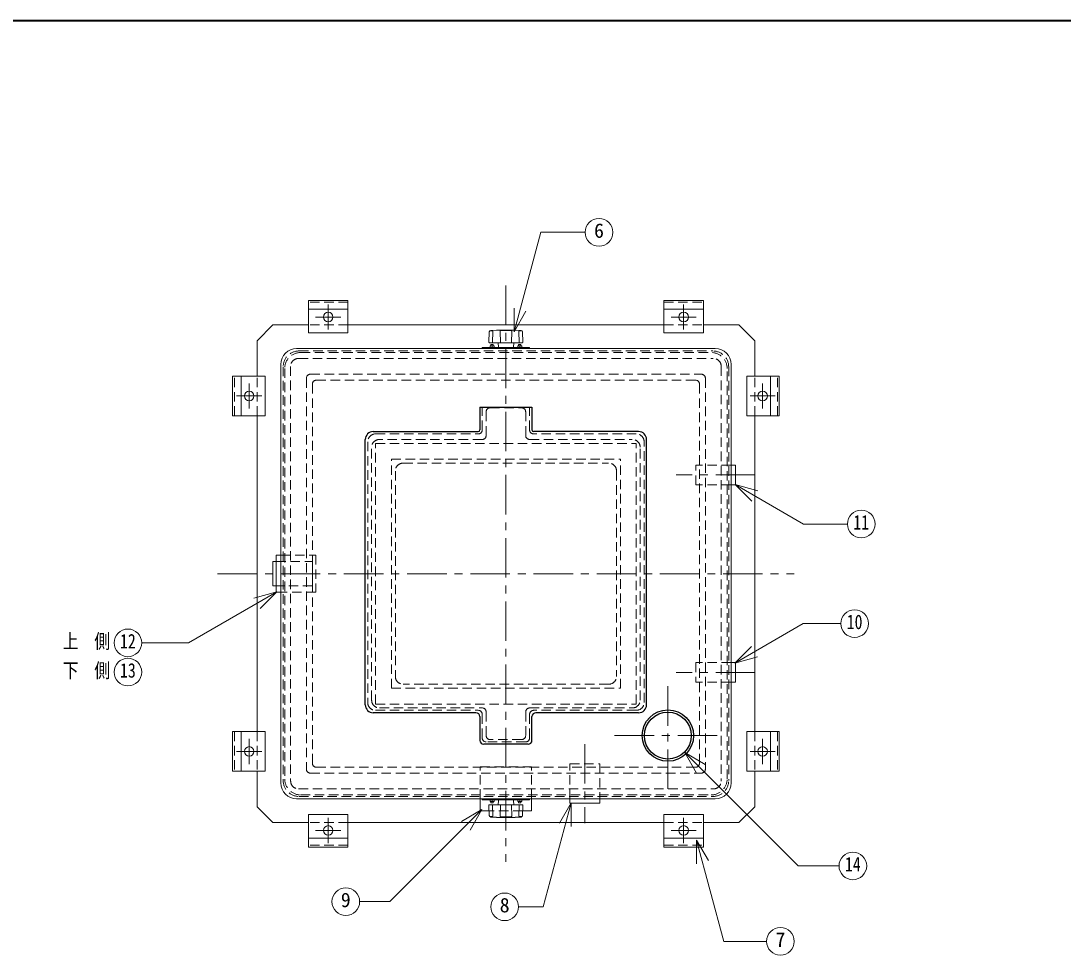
# Model space of a CAD drawing. Units: millimetres at full size, sheet at 1:10; details may follow other scales. Extents: x -2123 to 1927, y -1358 to 1452.
# Drawn here: x -712 to 608, y 269 to 1452 of the extents above; entities that cross this region are included whole.
import ezdxf
from ezdxf.enums import TextEntityAlignment as Align

# ---------------------------------------------------------------- set-up
doc = ezdxf.new("R2010")
doc.units = ezdxf.units.MM
doc.header["$LTSCALE"] = 10
doc.linetypes.add('CHAIN1', pattern=[8, 5, -1, 1, -1])
doc.linetypes.add('DASHED1', pattern=[1.8, 1.2, -0.6])
doc.layers.add('0-0', color=7, linetype='Continuous', lineweight=18)
doc.styles.add('ＭＳ ゴシック', font='')
doc.styles.get('ＭＳ ゴシック').set_extended_font_data('MS Gothic')

msp = doc.modelspace()

# ---------------------------------------------------------------- linework, layer by layer
at = {"layer": '0-0', "color": 1, "lineweight": 40}
msp.add_line((1927.2, 1451.91), (-2122.8, 1451.91), dxfattribs=at)
at = {"layer": '0-0', "color": 4, "linetype": 'CHAIN1', "lineweight": 9}
for p, q in [((-97.8, 1116.91), (-97.8, 386.91)), ((-322.8, 1092.91), (-322.8, 1060.91)), ((127.2, 1092.91), (127.2, 1060.91)), ((-338.8, 1076.91), (-306.8, 1076.91)), ((143.2, 1076.91), (111.2, 1076.91)), ((-422.8, 992.91), (-422.8, 960.91)), ((227.2, 992.91), (227.2, 960.91)), ((-438.8, 976.91), (-406.8, 976.91)), ((243.2, 976.91), (211.2, 976.91)), ((217.8, 876.91), (117.8, 876.91)), ((-462.8, 751.91), (267.2, 751.91)), ((217.8, 626.91), (117.8, 626.91)), ((107.2, 479.41), (107.2, 614.41)), ((-422.8, 510.91), (-422.8, 542.91)), ((39.7, 546.91), (174.7, 546.91)), ((227.2, 510.91), (227.2, 542.91)), ((2.2, 536.18), (2.2, 436.18)), ((-438.8, 526.91), (-406.8, 526.91)), ((243.2, 526.91), (211.2, 526.91)), ((-322.8, 410.91), (-322.8, 442.91)), ((127.2, 410.91), (127.2, 442.91)), ((-338.8, 426.91), (-306.8, 426.91)), ((143.2, 426.91), (111.2, 426.91))]:
    msp.add_line(p, q, dxfattribs=at)
at = {"layer": '0-0', "color": 4, "linetype": 'DASHED1', "lineweight": 9}
for p, q in [((-297.8, 1095.73), (-347.8, 1095.73)), ((102.2, 1095.73), (152.2, 1095.73)), ((-297.8, 1066.91), (-347.8, 1066.91)), ((102.2, 1066.91), (152.2, 1066.91)), ((-359.8, 1033.91), (164.2, 1033.91)), ((-357.82, 1031.93), (162.22, 1031.93)), ((-360.32, 1024.44), (164.72, 1024.44)), ((-379.8, 1013.91), (-379.8, 489.91)), ((-377.82, 1011.93), (-377.82, 491.89)), ((-370.32, 1014.44), (-370.32, 489.39)), ((-345.32, 1004.44), (149.72, 1004.44)), ((174.72, 1014.44), (174.72, 489.39)), ((182.22, 491.89), (182.22, 1011.93)), ((184.2, 1013.91), (184.2, 489.91)), ((-441.62, 951.91), (-441.62, 1001.91)), ((-412.8, 951.91), (-412.8, 1001.91)), ((-350.32, 999.44), (-350.32, 504.39)), ((-342.83, 991.94), (-342.83, 511.89)), ((-337.83, 996.94), (142.23, 996.94)), ((147.23, 991.94), (147.23, 511.89)), ((154.72, 999.44), (154.72, 504.39)), ((217.2, 951.91), (217.2, 1001.91)), ((246.02, 951.91), (246.02, 1001.91)), ((142.8, 864.41), (142.8, 889.41)), ((187.2, 889.41), (142.8, 889.41)), ((187.2, 864.41), (142.8, 864.41)), ((-388.54, 767.41), (-342.75, 767.41)), ((-382.8, 775.41), (-338.54, 775.41)), ((-342.75, 767.41), (-342.75, 736.41)), ((-338.54, 775.41), (-338.54, 728.41)), ((-342.75, 736.41), (-388.54, 736.41)), ((-338.54, 728.41), (-382.8, 728.41)), ((142.8, 639.41), (142.8, 614.41)), ((187.2, 639.41), (142.8, 639.41)), ((187.2, 614.41), (142.8, 614.41)), ((-441.62, 551.91), (-441.62, 501.91)), ((-412.8, 551.91), (-412.8, 501.91)), ((217.2, 551.91), (217.2, 501.91)), ((246.02, 551.91), (246.02, 501.91)), ((142.23, 506.89), (-337.83, 506.89)), ((-130.3, 507.51), (-65.3, 507.51)), ((-130.3, 466.91), (-130.3, 507.51)), ((-65.3, 466.91), (-65.3, 507.51)), ((-16.8, 511.18), (21.2, 511.18)), ((-16.8, 466.91), (-16.8, 511.18)), ((21.2, 511.18), (21.2, 466.91)), ((-345.32, 499.39), (149.72, 499.39)), ((-360.32, 479.39), (164.72, 479.39)), ((-359.8, 469.91), (164.2, 469.91)), ((-357.82, 471.89), (162.22, 471.89)), ((-76.58, 451.51), (-119.03, 451.51)), ((-297.8, 436.91), (-347.8, 436.91)), ((102.2, 436.91), (152.2, 436.91)), ((-297.8, 408.09), (-347.8, 408.09)), ((102.2, 408.09), (152.2, 408.09))]:
    msp.add_line(p, q, dxfattribs=at)
at = {"layer": '0-0', "color": 4, "lineweight": 9}
for p, q in [((-297.8, 1097.97), (-297.8, 1086.88)), ((102.2, 1097.97), (102.2, 1086.88)), ((-392.8, 1066.91), (-412.8, 1046.91)), ((-347.8, 1066.91), (-392.8, 1066.91)), ((102.2, 1066.91), (-297.8, 1066.91)), ((197.2, 1066.91), (152.2, 1066.91)), ((197.2, 1066.91), (217.2, 1046.91)), ((-412.8, 1001.91), (-412.8, 1046.91)), ((217.2, 1046.91), (217.2, 1001.91)), ((-443.86, 951.91), (-432.77, 951.91)), ((-412.8, 551.91), (-412.8, 951.91)), ((217.2, 551.91), (217.2, 951.91)), ((248.25, 951.91), (237.17, 951.91)), ((-388.54, 767.41), (-392.75, 767.41)), ((-392.75, 767.41), (-392.75, 736.41)), ((-388.54, 736.41), (-392.75, 736.41)), ((-443.86, 551.91), (-432.77, 551.91)), ((248.25, 551.91), (237.17, 551.91)), ((-412.8, 456.91), (-412.8, 501.91)), ((217.2, 501.91), (217.2, 456.91)), ((-130.3, 451.51), (-130.3, 466.91)), ((-65.3, 451.51), (-65.3, 466.91)), ((-412.8, 456.91), (-392.8, 436.91)), ((-130.3, 451.51), (-119.03, 451.51)), ((-76.58, 451.51), (-65.3, 451.51)), ((197.2, 436.91), (217.2, 456.91)), ((-347.8, 436.91), (-392.8, 436.91)), ((102.2, 436.91), (-297.8, 436.91)), ((197.2, 436.91), (152.2, 436.91)), ((-297.8, 405.86), (-297.8, 416.94)), ((102.2, 405.86), (102.2, 416.94))]:
    msp.add_line(p, q, dxfattribs=at)
at = {"layer": '0-0'}
for p, q in [((-347.8, 1086.88), (-347.8, 1056.91)), ((-297.8, 1086.88), (-347.8, 1086.88)), ((-297.8, 1086.88), (-297.8, 1056.91)), ((-87.53, 1058.29), (-87.53, 1088.29)), ((-87.53, 1058.29), (-72.53, 1084.27)), ((102.2, 1086.88), (102.2, 1056.91)), ((102.2, 1086.88), (152.2, 1086.88)), ((152.2, 1086.88), (152.2, 1056.91)), ((-297.8, 1056.91), (-347.8, 1056.91)), ((-119.26, 1044.93), (-118.84, 1058.08)), ((-109.56, 1060.4), (-116.95, 1060.01)), ((-114.74, 1044.41), (-114.25, 1058.96)), ((-86.56, 1060.41), (-109.04, 1060.41)), ((-104.66, 1044.41), (-105.14, 1058.96)), ((-90.95, 1044.41), (-90.46, 1058.96)), ((-86.04, 1060.4), (-78.66, 1060.01)), ((-80.87, 1044.41), (-81.35, 1058.96)), ((-76.34, 1044.93), (-76.76, 1058.08)), ((102.2, 1056.91), (152.2, 1056.91)), ((-76.84, 1044.41), (-118.76, 1044.41)), ((-107.34, 1038.87), (-107.8, 1044.41)), ((-88.26, 1038.87), (-87.8, 1044.41)), ((-362.8, 1036.91), (167.2, 1036.91)), ((-127.8, 1036.91), (-127.8, 1038.41)), ((-127.8, 1038.41), (-67.8, 1038.41)), ((-112.8, 1040.41), (-117.8, 1040.41)), ((-117.8, 1040.41), (-117.8, 1038.41)), ((-115.3, 1040.41), (-115.3, 1038.41)), ((-113.8, 1040.41), (-113.8, 1041.92)), ((-112.8, 1040.41), (-112.8, 1038.41)), ((-82.8, 1040.41), (-77.8, 1040.41)), ((-82.8, 1040.41), (-82.8, 1038.41)), ((-81.8, 1040.41), (-81.8, 1041.92)), ((-80.3, 1040.41), (-80.3, 1038.41)), ((-77.8, 1040.41), (-77.8, 1038.41)), ((-67.8, 1036.91), (-67.8, 1038.41)), ((-382.8, 1016.91), (-382.8, 486.91)), ((187.2, 1016.91), (187.2, 486.91)), ((-432.77, 1001.91), (-402.8, 1001.91)), ((-432.77, 951.91), (-432.77, 1001.91)), ((-402.8, 951.91), (-402.8, 1001.91)), ((207.2, 951.91), (207.2, 1001.91)), ((237.17, 1001.91), (207.2, 1001.91)), ((237.17, 951.91), (237.17, 1001.91)), ((-432.77, 951.91), (-402.8, 951.91)), ((237.17, 951.91), (207.2, 951.91)), ((187.2, 889.41), (192.8, 889.41)), ((192.8, 889.41), (192.8, 864.41)), ((187.2, 864.41), (192.8, 864.41)), ((192.29, 864.79), (213.5, 843.58)), ((192.29, 864.79), (278.86, 814.81)), ((192.29, 864.79), (221.26, 857.03)), ((334.54, 814.81), (278.86, 814.81)), ((-382.8, 775.41), (-388.54, 775.41)), ((-388.54, 775.41), (-388.54, 728.41)), ((-387.9, 728.87), (-499.68, 664.33)), ((-387.9, 728.87), (-416.88, 721.1)), ((-387.9, 728.87), (-409.12, 707.65)), ((-382.8, 728.41), (-388.54, 728.41)), ((191.88, 638.72), (278.52, 688.74)), ((326.13, 688.74), (278.52, 688.74)), ((-558.86, 664.33), (-499.68, 664.33)), ((191.88, 638.72), (213.09, 659.93)), ((187.2, 639.41), (192.8, 639.41)), ((191.88, 638.72), (220.86, 646.48)), ((192.8, 614.41), (192.8, 639.41)), ((187.2, 614.41), (192.8, 614.41)), ((-432.77, 551.91), (-402.8, 551.91)), ((-432.77, 551.91), (-432.77, 501.91)), ((-402.8, 551.91), (-402.8, 501.91)), ((207.2, 551.91), (207.2, 501.91)), ((237.17, 551.91), (207.2, 551.91)), ((237.17, 551.91), (237.17, 501.91)), ((128.57, 525.43), (143.57, 499.45)), ((128.57, 525.43), (154.55, 510.43)), ((128.57, 525.43), (272.07, 381.94)), ((-432.77, 501.91), (-402.8, 501.91)), ((237.17, 501.91), (207.2, 501.91)), ((-362.8, 466.91), (167.2, 466.91)), ((-127.8, 466.91), (-127.8, 465.41)), ((-127.8, 465.41), (-67.8, 465.41)), ((-117.8, 463.41), (-117.8, 465.41)), ((-112.8, 463.41), (-117.8, 463.41)), ((-116.8, 463.41), (-116.8, 461.9)), ((-116.8, 461.9), (-113.8, 461.9)), ((-115.3, 463.41), (-115.3, 465.41)), ((-113.8, 463.41), (-113.8, 461.9)), ((-112.8, 463.41), (-112.8, 465.41)), ((-107.34, 464.95), (-107.8, 459.41)), ((-88.26, 464.95), (-87.8, 459.41)), ((-82.8, 463.41), (-82.8, 465.41)), ((-82.8, 463.41), (-77.8, 463.41)), ((-81.8, 463.41), (-81.8, 461.9)), ((-80.3, 463.41), (-80.3, 465.41)), ((-77.8, 463.41), (-77.8, 465.41)), ((-67.8, 466.91), (-67.8, 465.41)), ((-15.18, 461.9), (-50.49, 330.11)), ((-15.18, 461.9), (-30.18, 435.92)), ((-16.8, 466.91), (-16.8, 461.18)), ((-15.18, 461.9), (-15.18, 431.9)), ((21.2, 466.91), (21.2, 461.18)), ((-128.25, 453.33), (-244.91, 336.68)), ((-128.25, 453.33), (-154.23, 438.33)), ((-128.25, 453.33), (-143.25, 427.35)), ((-119.26, 458.9), (-118.84, 445.75)), ((-76.84, 459.41), (-118.76, 459.41)), ((-114.74, 459.41), (-114.25, 444.87)), ((-104.66, 459.41), (-105.14, 444.87)), ((-90.95, 459.41), (-90.46, 444.87)), ((-80.87, 459.41), (-81.35, 444.87)), ((-76.34, 458.9), (-76.76, 445.75)), ((21.2, 461.18), (-16.8, 461.18)), ((-297.8, 446.91), (-347.8, 446.91)), ((-347.8, 416.94), (-347.8, 446.91)), ((-297.8, 416.94), (-297.8, 446.91)), ((-109.56, 443.43), (-116.95, 443.82)), ((-86.56, 443.41), (-109.04, 443.41)), ((-86.04, 443.43), (-78.66, 443.82)), ((102.2, 446.91), (152.2, 446.91)), ((102.2, 416.94), (102.2, 446.91)), ((152.2, 416.94), (152.2, 446.91)), ((-297.8, 416.94), (-347.8, 416.94)), ((102.2, 416.94), (152.2, 416.94)), ((143.59, 414.58), (143.59, 384.58)), ((143.59, 414.58), (158.59, 388.6)), ((323.93, 381.94), (272.07, 381.94)), ((-283.01, 336.68), (-244.91, 336.68)), ((-81.87, 330.11), (-50.49, 330.11))]:
    msp.add_line(p, q, dxfattribs=at)
at = {"layer": '0-0', "color": 5, "lineweight": 25}
for p, q in [((-130.8, 962.91), (-64.8, 962.91)), ((-130.8, 962.91), (-130.8, 933.91)), ((-64.8, 962.91), (-64.8, 933.91)), ((-265.8, 931.91), (-132.8, 931.91)), ((70.2, 931.91), (-62.8, 931.91)), ((-275.8, 585.91), (-275.8, 921.91)), ((80.2, 585.91), (80.2, 921.91)), ((-135.8, 575.91), (-265.8, 575.91)), ((-130.8, 570.91), (-130.8, 540.91)), ((-64.8, 540.91), (-64.8, 570.91)), ((70.2, 575.91), (-59.8, 575.91)), ((-69.8, 535.91), (-125.8, 535.91))]:
    msp.add_line(p, q, dxfattribs=at)
at = {"layer": '0-0', "linetype": 'DASHED1'}
for p, q in [((-127.8, 933.91), (-127.8, 962.91)), ((-122.8, 956.91), (-122.8, 926.91)), ((-117.8, 961.91), (-77.8, 961.91)), ((-72.8, 956.91), (-72.8, 926.91)), ((-67.8, 933.91), (-67.8, 962.91)), ((-262.8, 928.91), (-132.8, 928.91)), ((67.2, 928.91), (-62.8, 928.91)), ((-272.8, 918.91), (-272.8, 588.91)), ((-267.8, 591.91), (-267.8, 911.91)), ((-262.8, 916.91), (67.2, 916.91)), ((-262.8, 586.91), (-262.8, 916.91)), ((-127.8, 921.91), (-257.8, 921.91)), ((-67.8, 921.91), (62.2, 921.91)), ((67.2, 586.91), (67.2, 916.91)), ((72.2, 591.91), (72.2, 911.91)), ((77.2, 588.91), (77.2, 918.91)), ((-227.8, 891.91), (32.2, 891.91)), ((47.2, 606.91), (47.2, 896.91)), ((-237.8, 881.91), (-237.8, 621.91)), ((42.2, 881.91), (42.2, 621.91)), ((32.2, 611.91), (-227.8, 611.91)), ((-242.8, 606.91), (47.2, 606.91)), ((-262.8, 586.91), (67.2, 586.91)), ((-257.8, 581.91), (-127.8, 581.91)), ((-67.8, 581.91), (62.2, 581.91)), ((-262.8, 578.91), (-132.8, 578.91)), ((-127.8, 543.91), (-127.8, 573.91)), ((-122.8, 546.91), (-122.8, 576.91)), ((-72.8, 576.91), (-72.8, 546.91)), ((-67.8, 543.91), (-67.8, 573.91)), ((67.2, 578.91), (-62.8, 578.91)), ((-77.8, 541.91), (-117.8, 541.91)), ((-72.8, 538.91), (-122.8, 538.91))]:
    msp.add_line(p, q, dxfattribs=at)
at = {"layer": '0-0'}
for points in [[(-87.53, 1058.29), (-53.8, 1184.17), (2.57, 1184.17)], [(-116.8, 1040.41), (-116.8, 1041.92), (-113.8, 1041.92)], [(-78.8, 1040.41), (-78.8, 1041.92), (-81.8, 1041.92)], [(-78.8, 463.41), (-78.8, 461.9), (-81.8, 461.9)], [(143.59, 414.58), (177.94, 286.42), (232.24, 286.42)]]:
    msp.add_lwpolyline(points, dxfattribs=at)
at = {"layer": '0-0', "color": 4, "lineweight": 9}
for points in [[(-297.8, 1097.97), (-347.8, 1097.97), (-347.8, 1086.88)], [(102.2, 1097.97), (152.2, 1097.97), (152.2, 1086.88)], [(-443.86, 951.91), (-443.86, 1001.91), (-432.77, 1001.91)], [(248.25, 951.91), (248.25, 1001.91), (237.17, 1001.91)], [(-443.86, 551.91), (-443.86, 501.91), (-432.77, 501.91)], [(248.25, 551.91), (248.25, 501.91), (237.17, 501.91)], [(-297.8, 405.86), (-347.8, 405.86), (-347.8, 416.94)], [(102.2, 405.86), (152.2, 405.86), (152.2, 416.94)]]:
    msp.add_lwpolyline(points, dxfattribs=at)
at = {"layer": '0-0', "linetype": 'DASHED1'}
msp.add_lwpolyline([(-242.8, 606.91), (-242.8, 896.91), (47.2, 896.91)], dxfattribs=at)
at = {"layer": '0-0'}
for centre, radius in [((20.07, 1184.17), 17.5), ((-322.8, 1076.91), 6), ((127.2, 1076.91), 6), ((-422.8, 976.91), 6), ((227.2, 976.91), 6), ((352.04, 814.81), 17.5), ((343.63, 688.74), 17.5), ((-576.36, 664.33), 17.5), ((-576.36, 627.33), 17.5), ((-422.8, 526.91), 6), ((227.2, 526.91), 6), ((-322.8, 426.91), 6), ((127.2, 426.91), 6), ((341.43, 381.94), 17.5), ((-300.51, 336.68), 17.5), ((-99.37, 330.11), 17.5), ((249.74, 286.42), 17.5)]:
    msp.add_circle(centre, radius, dxfattribs=at)
at = {"layer": '0-0', "color": 5, "lineweight": 25}
for radius in [32.5, 29.7]:
    msp.add_circle((107.2, 546.91), radius, dxfattribs=at)
at = {"layer": '0-0'}
for centre, radius, start, end in [((-116.84, 1058.01), 2, 93.01913, 178.15415), ((-117.31, 1057.34), 2.07, 93.02757, 128.73305), ((-117.23, 1049.46), 9.96, 72.62002, 91.09064), ((-109.04, 1050.41), 10, 90, 93.01913), ((-104.64, 1058.98), 0.5, 97.29873, 181.90915), ((-97.8, 1005.58), 54.34, 82.70127, 97.29873), ((-90.96, 1058.98), 0.5, 358.09085, 82.70127), ((-86.56, 1050.41), 10, 86.98087, 90), ((-78.38, 1049.46), 9.96, 88.90936, 107.37998), ((-78.76, 1058.01), 2, 1.84585, 86.98087), ((-78.3, 1057.34), 2.07, 51.26695, 86.97243), ((-118.76, 1044.91), 0.5, 178.15415, 270), ((-76.84, 1044.91), 0.5, 270, 1.84585), ((-362.8, 1016.91), 20, 90, 180), ((-106.84, 1038.91), 0.5, 184.76364, 270), ((-88.76, 1038.91), 0.5, 270, 355.23636), ((167.2, 1016.91), 20, 0, 90), ((-362.8, 486.91), 20, 180, 270), ((167.2, 486.91), 20, 270, 0), ((-106.84, 464.91), 0.5, 90, 175.23636), ((-88.76, 464.91), 0.5, 4.76364, 90), ((-118.76, 458.91), 0.5, 90, 181.84585), ((-76.84, 458.91), 0.5, 358.15415, 90), ((-116.84, 445.81), 2, 181.84585, 266.98087), ((-117.31, 446.48), 2.07, 231.26695, 266.97243), ((-117.23, 454.37), 9.96, 268.90936, 287.37998), ((-109.04, 453.41), 10, 266.98087, 270), ((-104.64, 444.85), 0.5, 178.09085, 262.70127), ((-97.8, 498.25), 54.34, 262.70127, 277.29873), ((-90.96, 444.85), 0.5, 277.29873, 1.90915), ((-86.56, 453.41), 10, 270, 273.01913), ((-78.38, 454.37), 9.96, 252.62002, 271.09064), ((-78.76, 445.81), 2, 273.01913, 358.15415), ((-78.3, 446.48), 2.07, 273.02757, 308.73305)]:
    msp.add_arc(centre, radius, start, end, dxfattribs=at)
at = {"layer": '0-0', "color": 4, "linetype": 'DASHED1', "lineweight": 9}
for centre, radius, start, end in [((-359.8, 1013.91), 20, 90, 180), ((-357.82, 1011.93), 20, 90, 180), ((162.22, 1011.93), 20, 0, 90), ((164.2, 1013.91), 20, 0, 90), ((-360.32, 1014.44), 10, 90, 180), ((164.72, 1014.44), 10, 0, 90), ((-345.32, 999.44), 5, 90, 180), ((149.72, 999.44), 5, 0, 90), ((-337.83, 991.94), 5, 90, 180), ((142.23, 991.94), 5, 0, 90), ((-345.32, 504.39), 5, 180, 270), ((-337.83, 511.89), 5, 180, 270), ((142.23, 511.89), 5, 270, 0), ((149.72, 504.39), 5, 270, 0), ((-359.8, 489.91), 20, 180, 270), ((-357.82, 491.89), 20, 180, 270), ((-360.32, 489.39), 10, 180, 270), ((162.22, 491.89), 20, 270, 0), ((164.2, 489.91), 20, 270, 0), ((164.72, 489.39), 10, 270, 0)]:
    msp.add_arc(centre, radius, start, end, dxfattribs=at)
at = {"layer": '0-0', "linetype": 'DASHED1'}
for centre, radius, start, end in [((-117.8, 956.91), 5, 90, 180), ((-77.8, 956.91), 5, 0, 90), ((-262.8, 918.91), 10, 90, 180), ((-132.8, 933.91), 5, 270, 0), ((-127.8, 926.91), 5, 270, 0), ((-67.8, 926.91), 5, 180, 270), ((-62.8, 933.91), 5, 180, 270), ((67.2, 918.91), 10, 0, 90), ((-257.8, 911.91), 10, 90, 180), ((62.2, 911.91), 10, 0, 90), ((-227.8, 881.91), 10, 90, 180), ((32.2, 881.91), 10, 0, 90), ((-227.8, 621.91), 10, 180, 270), ((32.2, 621.91), 10, 270, 0), ((-262.8, 588.91), 10, 180, 270), ((-257.8, 591.91), 10, 180, 270), ((-127.8, 576.91), 5, 0, 90), ((-67.8, 576.91), 5, 90, 180), ((62.2, 591.91), 10, 270, 0), ((67.2, 588.91), 10, 270, 0), ((-132.8, 573.91), 5, 0, 90), ((-62.8, 573.91), 5, 90, 180), ((-122.8, 543.91), 5, 180, 270), ((-117.8, 546.91), 5, 180, 270), ((-77.8, 546.91), 5, 270, 0), ((-72.8, 543.91), 5, 270, 0)]:
    msp.add_arc(centre, radius, start, end, dxfattribs=at)
at = {"layer": '0-0', "color": 5, "lineweight": 25}
for centre, radius, start, end in [((-265.8, 921.91), 10, 90, 180), ((-132.8, 933.91), 2, 270, 0), ((-62.8, 933.91), 2, 180, 270), ((70.2, 921.91), 10, 0, 90), ((-265.8, 585.91), 10, 180, 270), ((70.2, 585.91), 10, 270, 0), ((-135.8, 570.91), 5, 0, 90), ((-59.8, 570.91), 5, 90, 180), ((-125.8, 540.91), 5, 180, 270), ((-69.8, 540.91), 5, 270, 0)]:
    msp.add_arc(centre, radius, start, end, dxfattribs=at)

# ---------------------------------------------------------------- texts
at = {"layer": '0-0', "style": 'ＭＳ ゴシック'}
for s, p in [('6', (13.82, 1171.67)), ('9', (-306.76, 324.18)), ('8', (-105.62, 317.61)), ('7', (243.49, 273.92))]:
    msp.add_text(s, height=18.33, dxfattribs=at).set_placement(p, align=Align.BOTTOM_LEFT)
at = {"layer": '0-0', "style": 'ＭＳ ゴシック', "width": 0.8}
for s, p in [('11', (342.04, 802.31)), ('10', (333.63, 676.24)), ('上\u3000側', (-658.86, 651.83)), ('12', (-586.36, 651.83)), ('下\u3000側', (-658.86, 614.83)), ('13', (-586.36, 614.83)), ('14', (331.43, 369.44))]:
    msp.add_text(s, height=18.33, dxfattribs=at).set_placement(p, align=Align.BOTTOM_LEFT)

doc.saveas('drawing.dxf')
